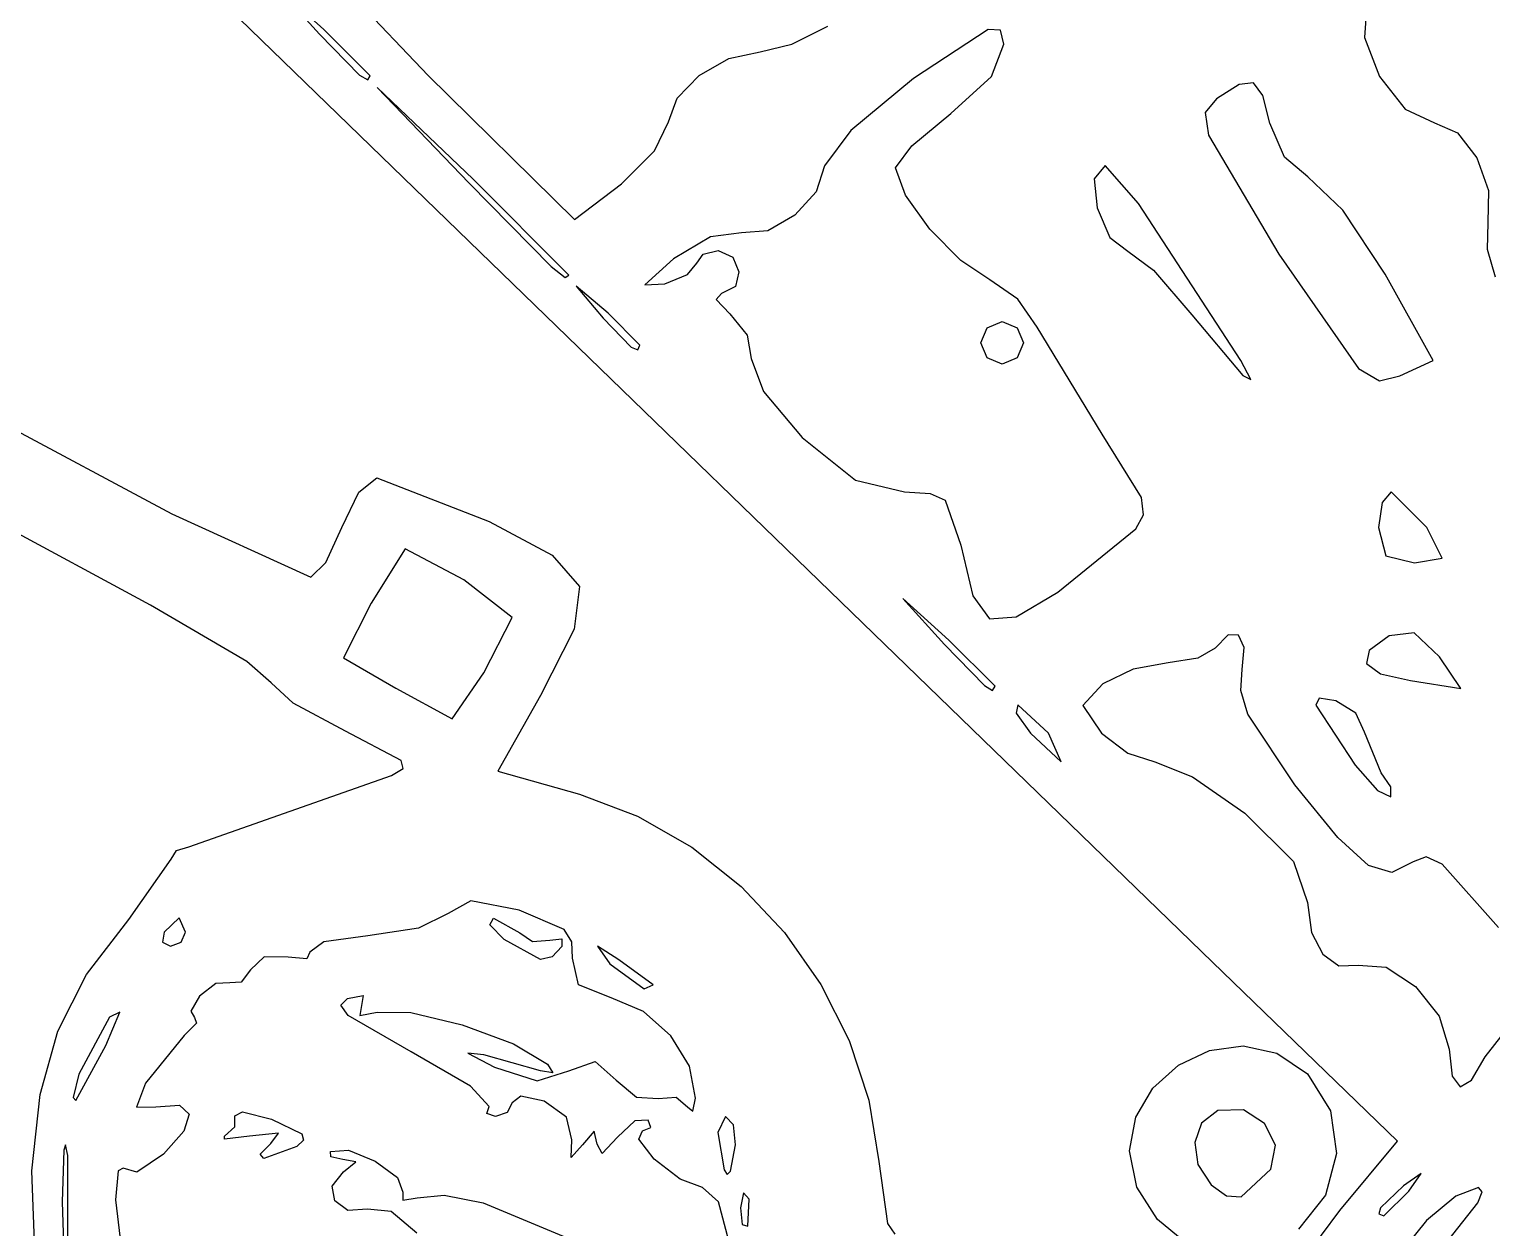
# Model space of a CAD drawing. Extents: x -99 to 383, y -48 to 207.
# Drawn here: x 61.83 to 90.89, y 120.86 to 144.68 of the extents above; entities that cross this region are included whole.
import ezdxf

# ---------------------------------------------------------------- set-up
doc = ezdxf.new("R2010")
doc.units = 0

msp = doc.modelspace()

# ---------------------------------------------------------------- linework, layer by layer
at = {"layer": 'Image'}
for p, q in [((67.511386, 146.122658), (69.754663, 143.765024)), ((85.337004, 126.137404), (65.0463, 145.82)), ((67.681509, 144.675552), (66.764288, 145.504463)), ((66.764288, 145.504463), (67.593199, 144.587242)), ((88.404557, 145.174337), (88.35532, 144.520522)), ((76.980496, 144.38597), (77.69042, 144.743798)), ((67.593199, 144.587242), (68.385712, 143.770408)), ((68.59873, 143.758331), (67.681509, 144.675552)), ((80.879125, 144.676821), (79.393123, 143.707002)), ((81.122709, 144.666292), (80.879125, 144.676821)), ((81.193773, 144.38596), (81.122709, 144.666292)), ((88.35532, 144.520522), (88.657418, 143.743875)), ((75.726062, 144.10294), (76.35101, 144.235996)), ((76.35101, 144.235996), (76.980496, 144.38597)), ((80.942365, 143.745784), (81.193773, 144.38596)), ((75.135866, 143.766856), (75.726062, 144.10294)), ((68.385712, 143.770408), (68.550271, 143.675636)), ((68.550271, 143.675636), (68.598729, 143.758331)), ((68.598729, 143.758331), (68.59873, 143.758331)), ((69.754663, 143.765024), (72.656803, 140.901144)), ((74.696572, 143.316471), (75.135866, 143.766856)), ((79.393123, 143.707002), (78.147356, 142.672902)), ((80.135413, 143.00882), (80.942365, 143.745784)), ((85.864609, 143.584507), (85.419298, 143.302344)), ((86.149989, 143.615691), (85.864609, 143.584507)), ((86.334821, 143.368634), (86.149989, 143.615691)), ((88.657418, 143.743875), (89.168277, 143.094486)), ((70.6438, 141.702289), (68.7388, 143.528579)), ((68.7388, 143.528579), (70.56509, 141.623579)), ((74.52433, 142.840516), (74.696572, 143.316471)), ((85.419298, 143.302344), (85.189064, 143.030962)), ((86.478488, 142.816075), (86.334821, 143.368634)), ((79.362006, 142.367432), (80.135413, 143.00882)), ((85.189064, 143.030962), (85.258121, 142.576929)), ((89.168277, 143.094486), (89.745327, 142.822447)), ((74.250034, 142.267623), (74.524326, 142.840517)), ((74.524326, 142.840517), (74.52433, 142.840516)), ((86.764423, 142.140245), (86.478488, 142.816075)), ((89.745327, 142.822447), (90.206961, 142.6231)), ((78.147356, 142.672902), (77.629203, 141.968572)), ((85.258121, 142.576929), (86.657738, 140.214154)), ((90.206961, 142.6231), (90.591531, 142.125061)), ((73.590566, 141.613357), (74.250034, 142.267623)), ((79.040323, 141.93075), (79.362006, 142.367432)), ((87.23304, 141.746435), (86.764423, 142.140245)), ((90.591531, 142.125061), (90.818859, 141.478332)), ((77.629203, 141.968572), (77.46027, 141.451061)), ((79.237633, 141.387721), (79.040323, 141.93075)), ((83.20407, 141.97578), (82.984074, 141.71181)), ((83.863444, 141.220084), (83.20407, 141.97578)), ((70.56509, 141.623579), (72.193072, 139.968999)), ((72.5488, 139.797289), (70.6438, 141.702289)), ((72.656803, 140.901144), (73.590566, 141.613357)), ((82.984074, 141.71181), (83.042086, 141.130023)), ((87.924971, 141.089425), (87.23304, 141.746435)), ((77.46027, 141.451061), (77.041018, 140.98586)), ((79.722539, 140.708268), (79.237633, 141.387721)), ((90.818859, 141.478332), (90.808767, 140.832917)), ((77.041018, 140.98586), (76.502763, 140.67887)), ((83.042086, 141.130023), (83.294271, 140.545598)), ((85.8984, 138.09636), (83.863444, 141.220084)), ((88.76872, 139.813075), (87.924971, 141.089425)), ((76.502763, 140.67887), (75.976823, 140.635992)), ((80.334508, 140.083301), (79.722539, 140.708268)), ((90.808767, 140.832917), (90.794897, 140.311995)), ((75.3604, 140.554626), (74.626993, 140.12228)), ((75.976823, 140.635992), (75.3604, 140.554626)), ((83.294271, 140.545598), (83.656796, 140.27372)), ((74.626993, 140.12228), (74.05583, 139.600331)), ((75.089214, 140.033397), (75.213568, 140.209469)), ((75.213568, 140.209469), (75.512547, 140.282703)), ((75.512547, 140.282703), (75.809033, 140.150822)), ((75.809033, 140.150822), (75.928241, 139.859717)), ((80.913003, 139.70373), (80.334508, 140.083301)), ((83.656796, 140.27372), (84.163735, 139.897058)), ((86.657738, 140.214154), (88.240464, 137.93596)), ((90.794897, 140.311995), (90.952536, 139.763439)), ((72.193072, 139.968999), (72.477393, 139.746187)), ((72.477393, 139.746187), (72.5488, 139.797289)), ((72.5488, 139.797289), (72.5488, 139.797289)), ((74.454214, 139.625456), (74.902683, 139.810726)), ((74.902683, 139.810726), (75.089214, 140.033397)), ((75.928241, 139.859717), (75.857241, 139.566195)), ((84.163735, 139.897058), (84.929556, 139.00372)), ((89.720586, 138.095686), (88.76872, 139.813075)), ((73.325591, 139.039263), (72.690591, 139.576893)), ((72.690591, 139.576893), (73.228221, 138.941894)), ((74.05583, 139.600331), (74.454214, 139.625456)), ((75.857241, 139.566195), (75.583102, 139.427062)), ((81.468351, 139.319558), (80.913003, 139.70373)), ((64.233635, 133.237446), (53.146585, 139.205122)), ((75.583102, 139.427062), (75.473988, 139.310698)), ((75.473988, 139.310698), (75.749012, 139.02504)), ((81.852243, 138.757592), (81.468351, 139.319558)), ((73.228221, 138.941894), (73.78387, 138.364608)), ((73.96059, 138.404264), (73.325591, 139.039263)), ((75.749012, 139.02504), (76.087323, 138.602842)), ((84.929556, 139.00372), (85.941769, 137.80088)), ((57.450529, 138.907104), (64.655679, 135.047572)), ((80.73366, 138.448262), (80.858014, 138.747241)), ((80.858014, 138.747241), (81.156993, 138.871595)), ((81.156993, 138.871595), (81.455972, 138.747241)), ((81.455972, 138.747241), (81.580326, 138.448262)), ((83.147403, 136.630642), (81.852243, 138.757592)), ((73.78387, 138.364608), (73.917207, 138.309072)), ((73.917207, 138.309072), (73.96059, 138.404264)), ((73.96059, 138.404264), (73.96059, 138.404264)), ((76.087323, 138.602842), (76.172345, 138.139712)), ((80.858014, 138.149283), (80.73366, 138.448262)), ((80.73366, 138.448262), (80.73366, 138.448262)), ((81.580326, 138.448262), (81.455972, 138.149283)), ((76.172345, 138.139712), (76.414817, 137.481429)), ((81.156993, 138.024929), (80.858014, 138.149283)), ((81.455972, 138.149283), (81.156993, 138.024929)), ((85.898396, 138.096357), (85.8984, 138.09636)), ((86.096261, 137.719905), (85.898396, 138.096357)), ((89.059608, 137.794524), (89.720586, 138.095686)), ((85.941769, 137.80088), (86.096261, 137.719905)), ((88.240464, 137.93596), (88.652227, 137.692094)), ((88.652227, 137.692094), (89.059608, 137.794524)), ((76.414817, 137.481429), (77.180235, 136.566182)), ((83.925135, 135.3742), (83.147403, 136.630642)), ((77.180235, 136.566182), (78.245637, 135.721202)), ((68.372709, 135.477448), (68.729614, 135.767608)), ((68.729614, 135.767608), (70.965504, 134.89434)), ((78.245637, 135.721202), (79.213555, 135.484932)), ((68.033858, 134.779831), (68.372709, 135.477448)), ((79.213555, 135.484932), (79.723826, 135.456015)), ((79.723826, 135.456015), (80.028145, 135.319625)), ((88.88581, 135.485222), (88.709415, 135.277965)), ((89.59787, 134.779667), (88.88581, 135.485222)), ((80.028145, 135.319625), (80.334335, 134.426602)), ((83.963822, 135.030739), (83.925135, 135.3742)), ((88.709415, 135.277965), (88.636046, 134.779667)), ((64.655679, 135.047572), (67.423409, 133.792054)), ((70.965504, 134.89434), (72.218352, 134.231203)), ((83.814, 134.750342), (83.963822, 135.030739)), ((67.720066, 134.082214), (68.033858, 134.779831)), ((82.260715, 133.492066), (83.813995, 134.750346)), ((83.813995, 134.750346), (83.814, 134.750342)), ((88.636046, 134.779667), (88.777807, 134.214578)), ((89.902613, 134.168773), (89.59787, 134.779667)), ((89.59787, 134.779667), (89.59787, 134.779667)), ((69.294365, 134.355775), (68.622414, 133.272375)), ((70.45746, 133.735543), (69.294365, 134.355775)), ((80.334335, 134.426602), (80.577483, 133.41891)), ((67.423409, 133.792054), (67.720066, 134.082214)), ((72.218352, 134.231203), (72.755872, 133.603049)), ((88.777807, 134.214578), (89.348106, 134.074112)), ((89.348106, 134.074112), (89.902613, 134.168773)), ((71.420375, 132.987345), (70.45746, 133.735543)), ((72.755872, 133.603049), (72.652894, 132.755795)), ((80.577483, 133.41891), (80.909028, 132.961491)), ((81.434822, 133.002994), (82.260715, 133.492066)), ((66.150482, 132.115196), (64.233635, 133.237446)), ((68.622414, 133.272375), (68.069705, 132.188975)), ((80.099969, 132.539089), (79.182747, 133.368)), ((79.182747, 133.368), (80.011658, 132.450779)), ((70.86008, 131.886335), (71.420375, 132.987345)), ((80.909028, 132.961491), (81.434822, 133.002994)), ((72.652894, 132.755795), (71.984254, 131.43536)), ((81.01719, 131.621867), (80.099969, 132.539089)), ((85.645255, 132.646769), (85.391008, 132.380223)), ((85.854952, 132.636512), (85.645255, 132.646769)), ((85.967255, 132.391366), (85.854952, 132.636512)), ((88.84885, 132.622936), (88.452292, 132.331986)), ((89.345553, 132.684955), (88.84885, 132.622936)), ((89.8498, 132.209532), (89.345553, 132.684955)), ((80.011658, 132.450779), (80.804171, 131.633945)), ((85.391008, 132.380223), (85.044732, 132.178267)), ((85.929318, 131.953247), (85.967255, 132.391366)), ((88.452292, 132.331986), (88.396116, 132.076061)), ((66.629385, 131.687692), (66.150482, 132.115196)), ((68.069705, 132.188975), (69.110565, 131.585525)), ((83.761645, 131.962286), (83.15598, 131.67018)), ((84.45713, 132.089026), (83.761645, 131.962286)), ((85.044732, 132.178267), (84.45713, 132.089026)), ((85.898094, 131.535004), (85.929318, 131.953247)), ((88.396116, 132.076061), (88.67214, 131.872268)), ((90.273133, 131.578723), (89.8498, 132.209532)), ((89.8498, 132.209532), (89.8498, 132.209532)), ((67.06737, 131.28467), (66.629385, 131.687692)), ((70.226135, 130.975592), (70.860079, 131.886331)), ((70.860079, 131.886331), (70.86008, 131.886335)), ((83.15598, 131.67018), (82.75867, 131.238574)), ((88.67214, 131.872268), (89.272183, 131.737716)), ((89.272183, 131.737716), (90.273133, 131.578723)), ((69.110565, 131.585525), (70.226135, 130.975592)), ((71.984254, 131.43536), (71.136871, 129.93388)), ((80.804171, 131.633945), (80.96873, 131.539173)), ((80.96873, 131.539173), (81.017188, 131.621868)), ((81.017188, 131.621868), (81.01719, 131.621867)), ((86.037785, 131.065489), (85.898094, 131.535004)), ((87.457172, 131.386168), (87.393429, 131.248314)), ((87.789165, 131.333212), (87.457172, 131.386168)), ((68.111055, 130.729814), (67.06737, 131.28467)), ((81.469184, 131.251336), (81.436964, 131.08553)), ((81.436964, 131.08553), (81.721922, 130.686892)), ((82.07976, 130.686892), (81.469184, 131.251336)), ((82.75867, 131.238574), (83.129169, 130.691378)), ((86.970178, 129.664177), (86.037785, 131.065489)), ((87.393429, 131.248314), (88.174737, 130.055362)), ((88.188078, 131.089336), (87.789165, 131.333212)), ((88.353998, 130.710421), (88.188078, 131.089336)), ((69.216093, 130.147385), (68.111055, 130.729814)), ((81.721922, 130.686892), (82.332498, 130.122448)), ((82.332498, 130.122448), (82.07976, 130.686892)), ((82.07976, 130.686892), (82.07976, 130.686892)), ((83.129169, 130.691378), (83.652531, 130.289571)), ((88.68796, 129.901375), (88.353998, 130.710421)), ((83.652531, 130.289571), (84.187809, 130.122447)), ((69.021625, 129.847893), (69.257876, 129.984956)), ((69.257876, 129.984956), (69.216093, 130.147385)), ((71.136871, 129.93388), (72.760361, 129.477132)), ((84.187809, 130.122447), (84.938131, 129.822301)), ((88.174737, 130.055362), (88.613816, 129.551498)), ((88.687961, 129.901373), (88.68796, 129.901375)), ((88.882013, 129.623697), (88.687961, 129.901373)), ((64.994505, 128.429463), (69.021625, 129.847893)), ((84.938131, 129.822301), (85.978509, 129.100677)), ((87.825433, 128.617092), (86.970178, 129.664177)), ((88.879581, 129.425067), (88.882013, 129.623697)), ((72.760361, 129.477132), (73.914746, 129.042673)), ((88.613816, 129.551498), (88.879581, 129.425067)), ((73.914746, 129.042673), (74.990875, 128.423244)), ((85.978509, 129.100677), (86.943223, 128.139008)), ((88.433624, 128.058288), (87.825433, 128.617092)), ((63.804843, 126.986045), (64.647183, 128.185485)), ((64.647183, 128.185485), (64.749208, 128.357795)), ((64.749208, 128.357795), (64.994505, 128.429463)), ((74.990875, 128.423244), (75.969136, 127.64294)), ((89.580938, 128.231846), (89.326778, 128.134167)), ((89.900674, 128.082441), (89.580938, 128.231846)), ((86.943223, 128.139008), (87.225449, 127.322677)), ((88.899242, 127.919927), (88.433624, 128.058288)), ((89.326778, 128.134167), (88.899242, 127.919927)), ((91.017398, 126.825187), (89.900674, 128.082441)), ((75.969136, 127.64294), (76.82992, 126.725857)), ((70.598725, 127.354258), (70.148211, 127.106839)), ((71.561751, 127.169015), (70.598725, 127.354258)), ((87.225449, 127.322677), (87.306925, 126.729826)), ((64.806036, 127.018583), (64.507157, 126.736361)), ((64.93049, 126.736361), (64.806036, 127.018583)), ((70.148211, 127.106839), (69.562763, 126.81498)), ((70.974767, 126.88159), (71.051227, 127.009648)), ((71.051227, 127.009648), (71.573662, 126.717162)), ((72.457399, 126.785256), (71.561751, 127.169015)), ((62.963909, 125.889044), (63.804843, 126.986045)), ((64.507157, 126.736361), (64.471766, 126.537042)), ((64.842694, 126.537042), (64.93049, 126.736361)), ((64.93049, 126.736361), (64.93049, 126.736361)), ((69.562763, 126.81498), (68.554921, 126.657344)), ((71.262936, 126.586315), (70.974767, 126.88159)), ((71.573662, 126.717162), (71.825522, 126.550407)), ((72.609159, 126.54432), (72.457399, 126.785256)), ((76.82992, 126.725857), (77.553614, 125.696093)), ((87.306925, 126.729826), (87.526653, 126.293998)), ((64.471766, 126.537042), (64.631611, 126.454139)), ((64.631611, 126.454139), (64.842694, 126.537042)), ((67.676448, 126.53828), (67.402041, 126.339167)), ((68.554921, 126.657344), (67.676448, 126.53828)), ((71.26294, 126.586316), (71.262936, 126.586315)), ((71.987149, 126.193062), (71.26294, 126.586316)), ((71.825522, 126.550407), (72.169421, 126.572817)), ((72.169421, 126.572817), (72.40978, 126.603208)), ((72.40644, 126.450948), (72.218527, 126.242552)), ((72.40978, 126.603208), (72.40644, 126.450948)), ((72.622091, 126.218175), (72.609159, 126.54432)), ((73.537753, 126.181226), (73.119048, 126.456231)), ((73.119048, 126.456231), (73.360642, 126.101366)), ((66.492184, 126.241837), (66.219756, 125.981769)), ((66.967447, 126.237423), (66.492184, 126.241837)), ((67.338629, 126.203629), (66.967447, 126.237423)), ((67.402041, 126.339167), (67.338629, 126.203629)), ((72.218527, 126.242552), (71.987149, 126.193062)), ((72.739593, 125.687184), (72.622091, 126.218175)), ((74.21979, 125.687338), (73.537753, 126.181226)), ((89.013014, 122.575354), (85.337004, 126.137404)), ((87.526653, 126.293998), (87.847582, 126.061024)), ((62.391629, 124.767491), (62.963909, 125.889044)), ((66.219756, 125.981769), (66.034536, 125.737976)), ((73.360642, 126.101366), (74.042679, 125.607478)), ((87.847582, 126.061024), (88.232659, 126.076737)), ((88.232659, 126.076737), (88.78467, 126.039456)), ((88.78467, 126.039456), (89.373125, 125.653223)), ((65.529583, 125.714284), (65.209178, 125.463293)), ((65.810173, 125.727628), (65.529583, 125.714284)), ((66.034536, 125.737976), (65.810173, 125.727628)), ((73.387449, 125.425817), (72.739593, 125.687184)), ((74.042679, 125.607478), (74.21979, 125.687338)), ((74.21979, 125.687338), (74.21979, 125.687338)), ((77.553614, 125.696093), (78.120608, 124.577743)), ((89.373125, 125.653223), (89.842882, 125.061424)), ((65.209178, 125.463293), (65.035198, 125.163873)), ((68.014614, 125.285311), (68.1489, 125.417292)), ((68.163179, 125.078871), (68.014614, 125.285311)), ((68.1489, 125.417292), (68.4588, 125.474331)), ((68.425675, 125.274093), (68.397322, 125.074504)), ((68.4588, 125.474331), (68.425675, 125.274093)), ((74.029459, 125.156266), (73.387449, 125.425817)), ((63.419719, 125.042443), (62.807992, 123.913553)), ((63.346, 124.477999), (63.623441, 125.144142)), ((63.623441, 125.144142), (63.419719, 125.042443)), ((65.035198, 125.163873), (65.106647, 125.034093)), ((65.106647, 125.034093), (65.149002, 124.92676)), ((69.41717, 124.351602), (68.163179, 125.078871)), ((68.397322, 125.074504), (68.735295, 125.143495)), ((68.735295, 125.143495), (69.408697, 125.137594)), ((69.408697, 125.137594), (70.42719, 124.893203)), ((74.573929, 124.673823), (74.029459, 125.156266)), ((89.842882, 125.061424), (90.038799, 124.407447)), ((62.043635, 123.506523), (62.391629, 124.767491)), ((64.905078, 124.681315), (64.133864, 123.730216)), ((65.149002, 124.92676), (64.905078, 124.681315)), ((70.42719, 124.893203), (71.447463, 124.515137)), ((74.945108, 124.068477), (74.573929, 124.673823)), ((90.75685, 124.257117), (91.140395, 124.743233)), ((62.749545, 123.387556), (63.346, 124.477997)), ((63.346, 124.477997), (63.346, 124.477999)), ((71.447463, 124.515137), (72.126205, 124.108215)), ((78.120608, 124.577743), (78.51129, 123.394904)), ((84.661262, 124.088815), (85.277017, 124.380707)), ((85.277017, 124.380707), (85.946303, 124.473365)), ((85.946303, 124.473365), (86.613991, 124.330144)), ((90.038799, 124.407447), (90.102004, 123.868677)), ((70.592005, 123.669663), (69.41717, 124.351602)), ((70.856204, 124.295873), (70.539305, 124.329528)), ((70.539305, 124.329528), (71.069403, 124.050944)), ((71.985094, 123.97502), (70.856204, 124.295873)), ((72.126205, 124.108215), (72.23038, 123.93735)), ((72.544063, 123.976257), (73.069196, 124.160667)), ((73.069196, 124.160667), (73.489498, 123.790724)), ((84.154169, 123.634334), (84.661262, 124.088815)), ((86.613991, 124.330144), (87.224952, 123.9144)), ((90.48565, 123.78836), (90.756854, 124.257119)), ((90.756854, 124.257119), (90.75685, 124.257117)), ((62.807992, 123.913553), (62.695682, 123.447216)), ((71.069403, 124.050944), (71.916494, 123.780973)), ((71.916494, 123.780973), (72.544063, 123.976257)), ((72.23038, 123.93735), (71.985094, 123.97502)), ((75.067249, 123.430217), (74.945108, 124.068477)), ((87.224952, 123.9144), (87.682514, 123.181072)), ((90.102004, 123.868677), (90.25916, 123.660597)), ((61.875563, 121.991275), (62.043635, 123.506523)), ((64.133864, 123.730216), (63.95708, 123.251324)), ((70.96321, 123.268582), (70.592005, 123.669663)), ((73.489498, 123.790724), (73.894675, 123.453432)), ((83.810864, 123.05391), (84.154169, 123.634334)), ((90.25916, 123.660597), (90.48565, 123.78836)), ((62.695682, 123.447216), (62.749545, 123.387556)), ((63.95708, 123.251324), (64.338136, 123.260912)), ((64.338136, 123.260912), (64.811578, 123.296621)), ((64.811578, 123.296621), (65.001305, 123.117405)), ((70.917918, 123.126571), (70.96321, 123.268582)), ((71.42065, 123.340633), (71.32393, 123.147736)), ((71.593162, 123.474272), (71.42065, 123.340633)), ((72.055649, 123.373447), (71.593162, 123.474272)), ((72.5021, 123.057857), (72.055649, 123.373447)), ((73.894675, 123.453432), (74.324929, 123.429133)), ((74.324929, 123.429133), (74.680116, 123.451012)), ((74.680116, 123.451012), (74.907904, 123.263322)), ((74.907904, 123.263322), (75.011251, 123.173367)), ((75.011251, 123.173367), (75.067249, 123.430217)), ((78.51129, 123.394904), (78.706051, 122.171672)), ((65.001305, 123.117405), (64.898803, 122.774237)), ((65.909426, 123.080448), (66.061234, 123.164279)), ((65.913008, 122.860899), (65.909426, 123.080448)), ((66.061234, 123.164279), (66.64042, 123.019254)), ((66.64042, 123.019254), (67.239484, 122.72638)), ((71.09139, 123.067504), (70.917918, 123.126571)), ((71.32393, 123.147736), (71.09139, 123.067504)), ((72.608324, 122.60643), (72.5021, 123.057857)), ((73.858969, 122.984896), (73.51424, 122.660352)), ((74.125722, 122.996515), (73.858969, 122.984896)), ((74.178177, 122.847339), (74.125722, 122.996515)), ((75.661306, 123.067444), (75.510046, 122.752111)), ((75.818118, 122.901638), (75.661306, 123.067444)), ((83.686479, 122.384187), (83.810864, 123.05391)), ((85.117805, 122.937334), (84.983615, 122.553707)), ((85.44061, 123.18903), (85.117805, 122.937334)), ((85.950792, 123.203807), (85.44061, 123.18903)), ((86.370399, 122.932125), (85.950792, 123.203807)), ((86.588572, 122.496866), (86.370399, 122.932125)), ((87.682514, 123.181072), (87.799914, 122.332133)), ((64.898803, 122.774237), (64.495562, 122.318093)), ((65.70574, 122.615602), (65.707423, 122.679625)), ((66.199553, 122.678214), (65.70574, 122.615602)), ((65.707423, 122.679625), (65.913008, 122.860899)), ((66.776718, 122.734724), (66.199553, 122.678214)), ((66.622886, 122.530225), (66.776718, 122.734724)), ((67.239484, 122.72638), (67.273855, 122.59891)), ((73.053076, 122.774362), (72.81567, 122.503061)), ((73.109661, 122.519684), (73.053076, 122.774362)), ((73.51424, 122.660352), (73.206207, 122.335206)), ((73.940951, 122.619487), (74.007685, 122.785292)), ((74.007685, 122.785292), (74.178177, 122.847339)), ((75.510046, 122.752111), (75.632282, 122.009114)), ((75.8585, 122.503), (75.818118, 122.901638)), ((62.512639, 122.400367), (62.479201, 121.374225)), ((62.548833, 122.502838), (62.512639, 122.400367)), ((62.59303, 122.291447), (62.548833, 122.502838)), ((66.415338, 122.321671), (66.622886, 122.530361)), ((67.143972, 122.470442), (66.488527, 122.235737)), ((66.622886, 122.530361), (66.622886, 122.530225)), ((67.273855, 122.59891), (67.143972, 122.470442)), ((67.809368, 122.372532), (68.171226, 122.399947)), ((67.81969, 122.264097), (67.809368, 122.372532)), ((68.171226, 122.399947), (68.697746, 122.181993)), ((72.595277, 122.256652), (72.608324, 122.60643)), ((72.81567, 122.503061), (72.595277, 122.256652)), ((73.206207, 122.335206), (73.109661, 122.519684)), ((74.242869, 122.220848), (73.940951, 122.619487)), ((75.759473, 121.984962), (75.8585, 122.503002)), ((75.8585, 122.503002), (75.8585, 122.503)), ((83.836142, 121.66181), (83.686479, 122.384187)), ((84.983615, 122.553707), (85.045111, 122.117871)), ((86.49445, 122.02091), (86.588572, 122.496866)), ((87.866484, 121.198524), (89.013014, 122.575354)), ((62.59303, 122.291443), (62.59303, 122.291447)), ((62.59303, 120.457003), (62.59303, 122.291443)), ((64.495562, 122.318093), (63.965648, 121.959605)), ((66.488527, 122.235737), (66.415338, 122.321671)), ((68.057503, 122.216534), (67.81969, 122.264097)), ((68.31203, 122.167627), (68.057503, 122.216534)), ((68.068397, 121.965864), (68.31203, 122.167627)), ((68.697746, 122.181993), (69.139944, 121.85797)), ((74.756792, 121.82221), (74.242869, 122.220848)), ((78.706051, 122.171672), (78.882363, 120.94212)), ((85.045111, 122.117871), (85.309365, 121.70955)), ((87.799914, 122.332133), (87.585041, 121.503338)), ((61.969325, 119.600435), (61.875563, 121.991275)), ((63.595062, 121.989491), (63.540706, 121.414141)), ((63.694461, 122.0418), (63.595062, 121.989491)), ((63.965648, 121.959605), (63.694461, 122.0418)), ((67.843843, 121.681541), (68.068397, 121.965864)), ((69.139944, 121.85797), (69.248838, 121.56718)), ((75.199768, 121.656404), (74.756792, 121.82221)), ((75.632282, 122.009114), (75.693676, 121.91677)), ((75.693676, 121.91677), (75.759473, 121.984962)), ((85.908951, 121.473891), (86.494445, 122.020914)), ((86.494445, 122.020914), (86.49445, 122.02091)), ((89.482442, 121.938579), (89.129664, 121.692357)), ((89.23622, 121.585801), (89.482442, 121.938579)), ((67.895485, 121.39076), (67.843843, 121.681541)), ((69.248838, 121.56718), (69.245585, 121.405882)), ((69.531957, 121.455429), (70.068976, 121.502207)), ((70.068976, 121.502207), (70.842255, 121.350523)), ((75.522182, 121.371865), (75.199768, 121.656404)), ((76.01488, 121.549514), (75.958333, 121.256543)), ((76.12884, 121.427053), (76.01488, 121.549514)), ((84.245983, 121.021118), (83.836142, 121.66181)), ((85.309365, 121.70955), (85.613944, 121.49468)), ((85.613944, 121.49468), (85.908951, 121.473891)), ((87.585041, 121.503338), (87.045781, 120.83044)), ((89.129664, 121.692357), (88.672601, 121.253878)), ((88.742331, 121.091913), (89.23622, 121.585801)), ((89.23622, 121.585801), (89.23622, 121.585801)), ((90.168842, 121.485146), (89.590736, 121.00217)), ((90.623581, 121.656158), (90.168842, 121.485146)), ((90.610478, 121.350437), (90.698509, 121.574585)), ((90.698509, 121.574585), (90.623581, 121.656158)), ((62.479201, 121.374225), (62.512638, 120.348086)), ((63.540706, 121.414141), (63.631121, 120.639078)), ((68.152693, 121.202966), (67.895485, 121.39076)), ((68.544836, 121.227605), (68.152693, 121.202966)), ((69.018867, 121.182737), (68.544836, 121.227605)), ((69.528557, 120.752956), (69.018867, 121.182737)), ((69.245585, 121.405882), (69.531957, 121.455429)), ((70.842255, 121.350523), (72.831757, 120.526603)), ((75.724159, 120.598074), (75.522182, 121.371865)), ((75.958333, 121.256543), (75.992687, 120.924602)), ((76.106562, 120.886127), (76.128829, 121.427053)), ((76.128829, 121.427053), (76.12884, 121.427053)), ((86.205832, 118.975615), (87.866484, 121.198524)), ((88.672601, 121.253878), (88.638749, 121.133886)), ((90.016355, 120.597828), (90.610478, 121.350437)), ((75.992687, 120.924602), (76.106562, 120.886127)), ((78.882363, 120.94212), (79.023594, 120.726626)), ((84.7756, 120.581), (84.245983, 121.021118)), ((89.590736, 121.00217), (88.191026, 119.280685)), ((88.638749, 121.133886), (88.742331, 121.091913))]:
    msp.add_line(p, q, dxfattribs=at)

doc.saveas('drawing.dxf')
